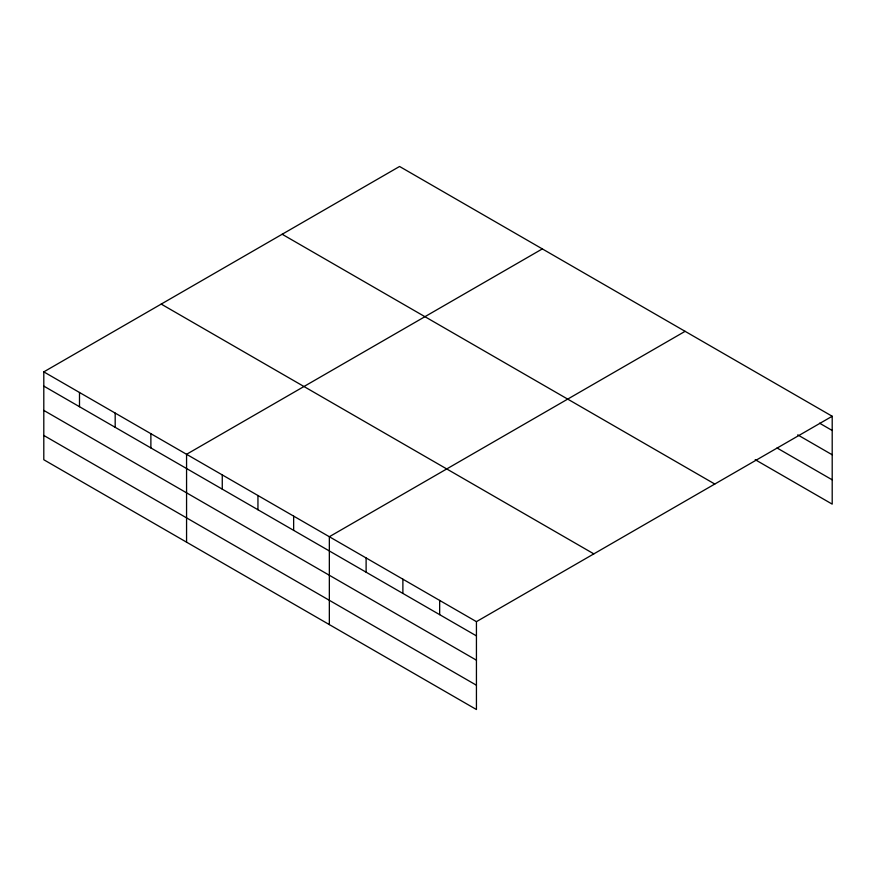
<?xml version="1.0" encoding="UTF-8"?>
<svg xmlns="http://www.w3.org/2000/svg" width="876" height="876" viewBox="0 0 876 876"><rect width="100%" height="100%" fill="white"/><g stroke="black" fill="none" stroke-linecap="round" stroke-linejoin="round"><path stroke-width="1.31" d="M43.8 371.873L476.435 621.653L476.435 709.527L43.8 459.747L43.8 371.873L399.565 166.473L832.2 416.253L832.2 504.127L755.2 459.681M542.332 248.904L186.566 454.294L186.566 542.178M685.109 331.325L329.343 536.725L329.343 624.599M476.435 621.653L832.2 416.253M819.564 423.185L832.2 430.488M797.729 434.879L832.2 454.786M777.034 447.975L832.2 479.829M282.16 234.253L714.794 484.034M161.206 304.092L593.84 553.873M43.8 386.108L476.435 635.888M43.8 410.406L476.435 660.186M43.8 435.449L476.435 685.229M439.664 600.421L439.664 614.656M402.883 579.189L402.883 593.424M366.113 557.957L366.113 572.192M293.646 516.117L293.646 530.352M257.949 495.509L257.949 509.744M222.263 474.901L222.263 489.136M150.88 433.697L150.88 447.932M115.183 413.089L115.183 427.324M79.497 392.481L79.497 406.716"/></g></svg>
